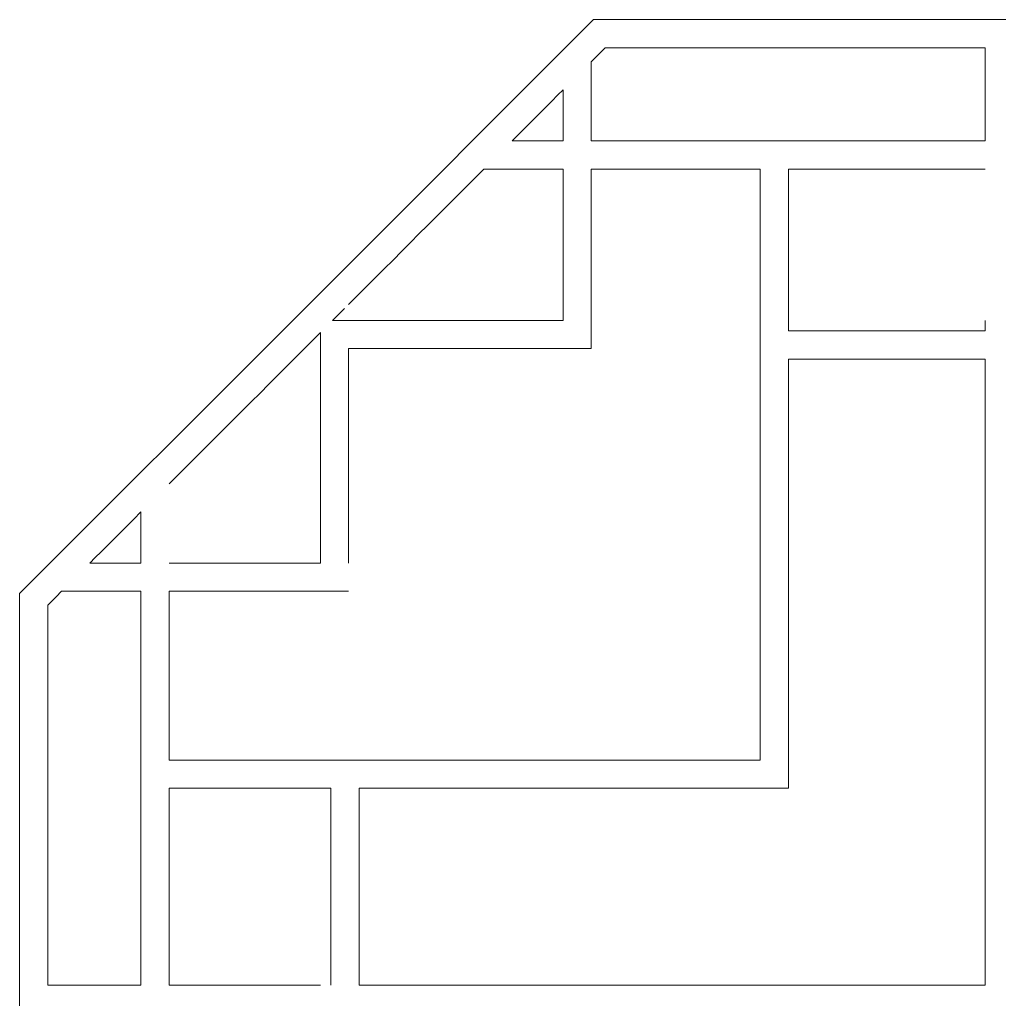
# Model space of a CAD drawing. Header units: centimetres. Extents: x -7.7 to 6, y -13.9 to 14.2.
# Drawn here: x -7.74 to -0.85, y -7.01 to -0.13 of the extents above; entities that cross this region are included whole.
import ezdxf

# ---------------------------------------------------------------- set-up
doc = ezdxf.new("R2010")
doc.units = ezdxf.units.CM
doc.header["$MEASUREMENT"] = 0
doc.layers.add('layer 1', color=7, linetype='Continuous')

msp = doc.modelspace()

# ---------------------------------------------------------------- linework, layer by layer
at = {"layer": 'layer 1', "color": 242, "lineweight": 9}
for points, knots in [([(6.01273, -4.14414), (6.01273, -4.14414), (5.81486, -3.94628), (5.81486, -3.94628), (5.81486, -3.94628), (5.81486, -3.94628), (5.17567, -3.3071), (5.17567, -3.3071), (5.17567, -3.3071), (5.17567, -3.3071), (4.97781, -3.11009), (4.97781, -3.11009), (4.97781, -3.11009), (4.97781, -3.11009), (4.30766, -2.43908), (4.30766, -2.43908), (4.30766, -2.43908), (4.30766, -2.43908), (4.1098, -2.24122), (4.1098, -2.24122), (4.1098, -2.24122), (4.1098, -2.24122), (3.91537, -2.04679), (3.91537, -2.04679), (3.91537, -2.04679), (3.91537, -2.04679), (3.71751, -1.8498), (3.71751, -1.8498), (3.71751, -1.8498), (3.71751, -1.8498), (3.0465, -1.17878), (3.0465, -1.17878), (3.0465, -1.17878), (3.0465, -1.17878), (2.84949, -0.98092), (2.84949, -0.98092), (2.84949, -0.98092), (2.84949, -0.98092), (2.21031, -0.34173), (2.21031, -0.34173), (2.21031, -0.34173), (2.21031, -0.34173), (2.01245, -0.14473), (2.01245, -0.14473), (2.01245, -0.14473), (2.01245, -0.14473), (1.99696, -0.12838), (1.99696, -0.12838), (1.99696, -0.12838), (1.99696, -0.12838), (1.95567, -0.12838), (1.95567, -0.12838), (1.95567, -0.12838), (1.95567, -0.12838), (0.82612, -0.12838), (0.82612, -0.12838), (0.82612, -0.12838), (0.82612, -0.12838), (0.62912, -0.12838), (0.62912, -0.12838), (0.62912, -0.12838), (0.62912, -0.12838), (-0.75507, -0.12838), (-0.75507, -0.12838), (-0.75507, -0.12838), (-0.75507, -0.12838), (-0.95293, -0.12838), (-0.95293, -0.12838), (-0.95293, -0.12838), (-0.95293, -0.12838), (-2.33625, -0.12838), (-2.33625, -0.12838), (-2.33625, -0.12838), (-2.33625, -0.12838), (-2.53411, -0.12838), (-2.53411, -0.12838), (-2.53411, -0.12838), (-2.53411, -0.12838), (-3.70494, -0.12838), (-3.70494, -0.12838), (-3.70494, -0.12838), (-3.70494, -0.12838), (-3.72043, -0.14386), (-3.72043, -0.14386), (-3.72043, -0.14386), (-3.72043, -0.14386), (-3.91829, -0.34173), (-3.91829, -0.34173), (-3.91829, -0.34173), (-3.91829, -0.34173), (-4.55748, -0.98092), (-4.55748, -0.98092), (-4.55748, -0.98092), (-4.55748, -0.98092), (-4.75448, -1.17878), (-4.75448, -1.17878), (-4.75448, -1.17878), (-4.75448, -1.17878), (-5.42549, -1.8498), (-5.42549, -1.8498), (-5.42549, -1.8498), (-5.42549, -1.8498), (-5.62336, -2.04679), (-5.62336, -2.04679), (-5.62336, -2.04679), (-5.62336, -2.04679), (-5.81778, -2.24122), (-5.81778, -2.24122), (-5.81778, -2.24122), (-5.81778, -2.24122), (-6.01479, -2.43908), (-6.01479, -2.43908), (-6.01479, -2.43908), (-6.01479, -2.43908), (-6.6858, -3.11009), (-6.6858, -3.11009), (-6.6858, -3.11009), (-6.6858, -3.11009), (-6.88366, -3.3071), (-6.88366, -3.3071), (-6.88366, -3.3071), (-6.88366, -3.3071), (-7.52284, -3.94628), (-7.52284, -3.94628), (-7.52284, -3.94628), (-7.52284, -3.94628), (-7.72071, -4.14414), (-7.72071, -4.14414), (-7.72071, -4.14414), (-7.72071, -4.14414), (-7.73619, -4.15963), (-7.73619, -4.15963), (-7.73619, -4.15963), (-7.73619, -4.15963), (-7.73619, -5.33047), (-7.73619, -5.33047), (-7.73619, -5.33047), (-7.73619, -5.33047), (-7.73619, -5.52747), (-7.73619, -5.52747), (-7.73619, -5.52747), (-7.73619, -5.52747), (-7.73619, -6.91166), (-7.73619, -6.91166), (-7.73619, -6.91166), (-7.73619, -6.91166), (-7.73619, -7.10952), (-7.73619, -7.10952), (-7.73619, -7.10952), (-7.73619, -7.10952), (-7.73619, -8.49369), (-7.73619, -8.49369), (-7.73619, -8.49369), (-7.73619, -8.49369), (-7.73619, -8.6907), (-7.73619, -8.6907), (-7.73619, -8.6907), (-7.73619, -8.6907), (-7.73619, -9.86153), (-7.73619, -9.86153), (-7.73619, -9.86153), (-7.73619, -9.86153), (-7.72071, -9.87702), (-7.72071, -9.87702), (-7.72071, -9.87702), (-7.72071, -9.87702), (-7.52284, -10.07488), (-7.52284, -10.07488), (-7.52284, -10.07488), (-7.52284, -10.07488), (-6.88366, -10.71407), (-6.88366, -10.71407), (-6.88366, -10.71407), (-6.88366, -10.71407), (-6.6858, -10.91107), (-6.6858, -10.91107), (-6.6858, -10.91107), (-6.6858, -10.91107), (-6.01479, -11.58208), (-6.01479, -11.58208), (-6.01479, -11.58208), (-6.01479, -11.58208), (-5.81778, -11.77995), (-5.81778, -11.77995), (-5.81778, -11.77995), (-5.81778, -11.77995), (-5.62336, -11.97437), (-5.62336, -11.97437), (-5.62336, -11.97437), (-5.62336, -11.97437), (-5.42549, -12.17138), (-5.42549, -12.17138), (-5.42549, -12.17138), (-5.42549, -12.17138), (-4.75448, -12.84239), (-4.75448, -12.84239), (-4.75448, -12.84239), (-4.75448, -12.84239), (-4.55748, -13.04025), (-4.55748, -13.04025), (-4.55748, -13.04025), (-4.55748, -13.04025), (-3.91829, -13.67943), (-3.91829, -13.67943), (-3.91829, -13.67943), (-3.91829, -13.67943), (-3.72043, -13.8773), (-3.72043, -13.8773), (-3.72043, -13.8773), (-3.72043, -13.8773), (-3.70494, -13.89278), (-3.70494, -13.89278), (-3.70494, -13.89278), (-3.70494, -13.89278), (-2.53411, -13.89278), (-2.53411, -13.89278), (-2.53411, -13.89278), (-2.53411, -13.89278), (-2.33625, -13.89278), (-2.33625, -13.89278), (-2.33625, -13.89278), (-2.33625, -13.89278), (-0.95293, -13.89278), (-0.95293, -13.89278), (-0.95293, -13.89278), (-0.95293, -13.89278), (-0.75507, -13.89278), (-0.75507, -13.89278), (-0.75507, -13.89278), (-0.75507, -13.89278), (0.62912, -13.89278), (0.62912, -13.89278), (0.62912, -13.89278), (0.62912, -13.89278), (0.82612, -13.89278), (0.82612, -13.89278), (0.82612, -13.89278), (0.82612, -13.89278), (1.99696, -13.89278), (1.99696, -13.89278), (1.99696, -13.89278), (1.99696, -13.89278), (2.01245, -13.87644), (2.01245, -13.87644), (2.01245, -13.87644), (2.01245, -13.87644), (2.21031, -13.67943), (2.21031, -13.67943), (2.21031, -13.67943), (2.21031, -13.67943), (2.84949, -13.04025), (2.84949, -13.04025), (2.84949, -13.04025), (2.84949, -13.04025), (3.0465, -12.84239), (3.0465, -12.84239), (3.0465, -12.84239), (3.0465, -12.84239), (3.71751, -12.17138), (3.71751, -12.17138), (3.71751, -12.17138), (3.71751, -12.17138), (3.91537, -11.97437), (3.91537, -11.97437), (3.91537, -11.97437), (3.91537, -11.97437), (4.1098, -11.77995), (4.1098, -11.77995), (4.1098, -11.77995), (4.1098, -11.77995), (4.30766, -11.58208), (4.30766, -11.58208), (4.30766, -11.58208), (4.30766, -11.58208), (4.97781, -10.91107), (4.97781, -10.91107), (4.97781, -10.91107), (4.97781, -10.91107), (5.17567, -10.71407), (5.17567, -10.71407), (5.17567, -10.71407), (5.17567, -10.71407), (5.81486, -10.07488), (5.81486, -10.07488), (5.81486, -10.07488), (5.81486, -10.07488), (6.01273, -9.87702), (6.01273, -9.87702), (6.01273, -9.87702), (6.01273, -9.87702), (6.02821, -9.86153), (6.02821, -9.86153), (6.02821, -9.86153), (6.02821, -9.86153), (6.02821, -8.6907), (6.02821, -8.6907), (6.02821, -8.6907), (6.02821, -8.6907), (6.02821, -8.49369), (6.02821, -8.49369), (6.02821, -8.49369), (6.02821, -8.49369), (6.02821, -7.10952), (6.02821, -7.10952), (6.02821, -7.10952), (6.02821, -7.10952), (6.02821, -6.91166), (6.02821, -6.91166), (6.02821, -6.91166), (6.02821, -6.91166), (6.02821, -5.52747), (6.02821, -5.52747), (6.02821, -5.52747), (6.02821, -5.52747), (6.02821, -5.33047), (6.02821, -5.33047), (6.02821, -5.33047), (6.02821, -5.33047), (6.02821, -4.15963), (6.02821, -4.15963)], [0, 0, 0, 0, 0.0123457, 0.0123457, 0.0123457, 0.0123457, 0.0246914, 0.0246914, 0.0246914, 0.0246914, 0.037037, 0.037037, 0.037037, 0.037037, 0.0493827, 0.0493827, 0.0493827, 0.0493827, 0.0617284, 0.0617284, 0.0617284, 0.0617284, 0.0740741, 0.0740741, 0.0740741, 0.0740741, 0.0864198, 0.0864198, 0.0864198, 0.0864198, 0.0987654, 0.0987654, 0.0987654, 0.0987654, 0.1111111, 0.1111111, 0.1111111, 0.1111111, 0.1234568, 0.1234568, 0.1234568, 0.1234568, 0.1358025, 0.1358025, 0.1358025, 0.1358025, 0.1481481, 0.1481481, 0.1481481, 0.1481481, 0.1604938, 0.1604938, 0.1604938, 0.1604938, 0.1728395, 0.1728395, 0.1728395, 0.1728395, 0.1851852, 0.1851852, 0.1851852, 0.1851852, 0.1975309, 0.1975309, 0.1975309, 0.1975309, 0.2098765, 0.2098765, 0.2098765, 0.2098765, 0.2222222, 0.2222222, 0.2222222, 0.2222222, 0.2345679, 0.2345679, 0.2345679, 0.2345679, 0.2469136, 0.2469136, 0.2469136, 0.2469136, 0.2592593, 0.2592593, 0.2592593, 0.2592593, 0.2716049, 0.2716049, 0.2716049, 0.2716049, 0.2839506, 0.2839506, 0.2839506, 0.2839506, 0.2962963, 0.2962963, 0.2962963, 0.2962963, 0.308642, 0.308642, 0.308642, 0.308642, 0.3209877, 0.3209877, 0.3209877, 0.3209877, 0.3333333, 0.3333333, 0.3333333, 0.3333333, 0.345679, 0.345679, 0.345679, 0.345679, 0.3580247, 0.3580247, 0.3580247, 0.3580247, 0.3703704, 0.3703704, 0.3703704, 0.3703704, 0.382716, 0.382716, 0.382716, 0.382716, 0.3950617, 0.3950617, 0.3950617, 0.3950617, 0.4074074, 0.4074074, 0.4074074, 0.4074074, 0.4197531, 0.4197531, 0.4197531, 0.4197531, 0.4320988, 0.4320988, 0.4320988, 0.4320988, 0.4444444, 0.4444444, 0.4444444, 0.4444444, 0.4567901, 0.4567901, 0.4567901, 0.4567901, 0.4691358, 0.4691358, 0.4691358, 0.4691358, 0.4814815, 0.4814815, 0.4814815, 0.4814815, 0.4938272, 0.4938272, 0.4938272, 0.4938272, 0.5061728, 0.5061728, 0.5061728, 0.5061728, 0.5185185, 0.5185185, 0.5185185, 0.5185185, 0.5308642, 0.5308642, 0.5308642, 0.5308642, 0.5432099, 0.5432099, 0.5432099, 0.5432099, 0.5555556, 0.5555556, 0.5555556, 0.5555556, 0.5679012, 0.5679012, 0.5679012, 0.5679012, 0.5802469, 0.5802469, 0.5802469, 0.5802469, 0.5925926, 0.5925926, 0.5925926, 0.5925926, 0.6049383, 0.6049383, 0.6049383, 0.6049383, 0.617284, 0.617284, 0.617284, 0.617284, 0.6296296, 0.6296296, 0.6296296, 0.6296296, 0.6419753, 0.6419753, 0.6419753, 0.6419753, 0.654321, 0.654321, 0.654321, 0.654321, 0.6666667, 0.6666667, 0.6666667, 0.6666667, 0.6790123, 0.6790123, 0.6790123, 0.6790123, 0.691358, 0.691358, 0.691358, 0.691358, 0.7037037, 0.7037037, 0.7037037, 0.7037037, 0.7160494, 0.7160494, 0.7160494, 0.7160494, 0.7283951, 0.7283951, 0.7283951, 0.7283951, 0.7407407, 0.7407407, 0.7407407, 0.7407407, 0.7530864, 0.7530864, 0.7530864, 0.7530864, 0.7654321, 0.7654321, 0.7654321, 0.7654321, 0.7777778, 0.7777778, 0.7777778, 0.7777778, 0.7901235, 0.7901235, 0.7901235, 0.7901235, 0.8024691, 0.8024691, 0.8024691, 0.8024691, 0.8148148, 0.8148148, 0.8148148, 0.8148148, 0.8271605, 0.8271605, 0.8271605, 0.8271605, 0.8395062, 0.8395062, 0.8395062, 0.8395062, 0.8518519, 0.8518519, 0.8518519, 0.8518519, 0.8641975, 0.8641975, 0.8641975, 0.8641975, 0.8765432, 0.8765432, 0.8765432, 0.8765432, 0.8888889, 0.8888889, 0.8888889, 0.8888889, 0.9012346, 0.9012346, 0.9012346, 0.9012346, 0.9135802, 0.9135802, 0.9135802, 0.9135802, 0.9259259, 0.9259259, 0.9259259, 0.9259259, 0.9382716, 0.9382716, 0.9382716, 0.9382716, 0.9506173, 0.9506173, 0.9506173, 0.9506173, 0.962963, 0.962963, 0.962963, 0.962963, 0.9753086, 0.9753086, 0.9753086, 0.9753086, 1, 1, 1, 1]), ([(-3.62236, -0.32624), (-3.62236, -0.32624), (-3.61375, -0.32624), (-3.61375, -0.32624), (-3.61375, -0.32624), (-3.61375, -0.32624), (-3.59483, -0.32624), (-3.59483, -0.32624), (-3.59483, -0.32624), (-3.59483, -0.32624), (-3.5673, -0.32624), (-3.5673, -0.32624), (-3.5673, -0.32624), (-3.5673, -0.32624), (-3.53117, -0.32624), (-3.53117, -0.32624), (-3.53117, -0.32624), (-3.53117, -0.32624), (-3.48643, -0.32624), (-3.48643, -0.32624), (-3.48643, -0.32624), (-3.48643, -0.32624), (-3.43309, -0.32624), (-3.43309, -0.32624), (-3.43309, -0.32624), (-3.43309, -0.32624), (-3.37202, -0.32624), (-3.37202, -0.32624), (-3.37202, -0.32624), (-3.37202, -0.32624), (-3.30405, -0.32624), (-3.30405, -0.32624), (-3.30405, -0.32624), (-3.30405, -0.32624), (-3.22922, -0.32624), (-3.22922, -0.32624), (-3.22922, -0.32624), (-3.22922, -0.32624), (-3.14748, -0.32624), (-3.14748, -0.32624), (-3.14748, -0.32624), (-3.14748, -0.32624), (-3.05888, -0.32624), (-3.05888, -0.32624), (-3.05888, -0.32624), (-3.05888, -0.32624), (-2.96425, -0.32624), (-2.96425, -0.32624), (-2.96425, -0.32624), (-2.96425, -0.32624), (-2.86446, -0.32624), (-2.86446, -0.32624), (-2.86446, -0.32624), (-2.86446, -0.32624), (-2.75951, -0.32624), (-2.75951, -0.32624), (-2.75951, -0.32624), (-2.75951, -0.32624), (-2.64939, -0.32624), (-2.64939, -0.32624), (-2.64939, -0.32624), (-2.64939, -0.32624), (-2.53411, -0.32624), (-2.53411, -0.32624), (-2.53411, -0.32624), (-2.53411, -0.32624), (-2.51003, -0.32624), (-2.51003, -0.32624), (-2.51003, -0.32624), (-2.51003, -0.32624), (-2.48594, -0.32624), (-2.48594, -0.32624), (-2.48594, -0.32624), (-2.48594, -0.32624), (-2.46098, -0.32624), (-2.46098, -0.32624), (-2.46098, -0.32624), (-2.46098, -0.32624), (-2.4369, -0.32624), (-2.4369, -0.32624), (-2.4369, -0.32624), (-2.4369, -0.32624), (-2.41196, -0.32624), (-2.41196, -0.32624), (-2.41196, -0.32624), (-2.41196, -0.32624), (-2.387, -0.32624), (-2.387, -0.32624), (-2.387, -0.32624), (-2.387, -0.32624), (-2.36206, -0.32624), (-2.36206, -0.32624), (-2.36206, -0.32624), (-2.36206, -0.32624), (-2.33625, -0.32624), (-2.33625, -0.32624), (-2.33625, -0.32624), (-2.33625, -0.32624), (-2.25711, -0.32624), (-2.25711, -0.32624), (-2.25711, -0.32624), (-2.25711, -0.32624), (-2.17709, -0.32624), (-2.17709, -0.32624), (-2.17709, -0.32624), (-2.17709, -0.32624), (-2.09537, -0.32624), (-2.09537, -0.32624), (-2.09537, -0.32624), (-2.09537, -0.32624), (-2.01279, -0.32624), (-2.01279, -0.32624), (-2.01279, -0.32624), (-2.01279, -0.32624), (-1.92848, -0.32624), (-1.92848, -0.32624), (-1.92848, -0.32624), (-1.92848, -0.32624), (-1.84331, -0.32624), (-1.84331, -0.32624), (-1.84331, -0.32624), (-1.84331, -0.32624), (-1.75728, -0.32624), (-1.75728, -0.32624), (-1.75728, -0.32624), (-1.75728, -0.32624), (-1.6704, -0.32624), (-1.6704, -0.32624), (-1.6704, -0.32624), (-1.6704, -0.32624), (-1.58265, -0.32624), (-1.58265, -0.32624), (-1.58265, -0.32624), (-1.58265, -0.32624), (-1.49403, -0.32624), (-1.49403, -0.32624), (-1.49403, -0.32624), (-1.49403, -0.32624), (-1.40457, -0.32624), (-1.40457, -0.32624), (-1.40457, -0.32624), (-1.40457, -0.32624), (-1.3151, -0.32624), (-1.3151, -0.32624), (-1.3151, -0.32624), (-1.3151, -0.32624), (-1.22478, -0.32624), (-1.22478, -0.32624), (-1.22478, -0.32624), (-1.22478, -0.32624), (-1.13444, -0.32624), (-1.13444, -0.32624), (-1.13444, -0.32624), (-1.13444, -0.32624), (-1.04325, -0.32624), (-1.04325, -0.32624), (-1.04325, -0.32624), (-1.04325, -0.32624), (-0.95293, -0.32624), (-0.95293, -0.32624), (-0.95293, -0.32624), (-0.95293, -0.32624), (-0.95293, -0.98092), (-0.95293, -0.98092), (-0.95293, -0.98092), (-0.95293, -0.98092), (-2.33625, -0.98092), (-2.33625, -0.98092), (-2.33625, -0.98092), (-2.33625, -0.98092), (-2.53411, -0.98092), (-2.53411, -0.98092), (-2.53411, -0.98092), (-2.53411, -0.98092), (-3.72043, -0.98092), (-3.72043, -0.98092), (-3.72043, -0.98092), (-3.72043, -0.98092), (-3.72043, -0.42431), (-3.72043, -0.42431), (-3.72043, -0.42431), (-3.72043, -0.42431), (-3.68172, -0.38474), (-3.68172, -0.38474), (-3.68172, -0.38474), (-3.68172, -0.38474), (-3.6516, -0.35549), (-3.6516, -0.35549), (-3.6516, -0.35549), (-3.6516, -0.35549), (-3.63183, -0.33571), (-3.63183, -0.33571), (-3.63183, -0.33571), (-3.63183, -0.33571), (-3.62236, -0.32624), (-3.62236, -0.32624), (-3.62236, -0.32624), (-3.62236, -0.32624), (-3.62236, -0.32624), (-3.62236, -0.32624)], [0, 0, 0, 0, 0.0196078, 0.0196078, 0.0196078, 0.0196078, 0.0392157, 0.0392157, 0.0392157, 0.0392157, 0.0588235, 0.0588235, 0.0588235, 0.0588235, 0.0784314, 0.0784314, 0.0784314, 0.0784314, 0.0980392, 0.0980392, 0.0980392, 0.0980392, 0.1176471, 0.1176471, 0.1176471, 0.1176471, 0.1372549, 0.1372549, 0.1372549, 0.1372549, 0.1568627, 0.1568627, 0.1568627, 0.1568627, 0.1764706, 0.1764706, 0.1764706, 0.1764706, 0.1960784, 0.1960784, 0.1960784, 0.1960784, 0.2156863, 0.2156863, 0.2156863, 0.2156863, 0.2352941, 0.2352941, 0.2352941, 0.2352941, 0.254902, 0.254902, 0.254902, 0.254902, 0.2745098, 0.2745098, 0.2745098, 0.2745098, 0.2941176, 0.2941176, 0.2941176, 0.2941176, 0.3137255, 0.3137255, 0.3137255, 0.3137255, 0.3333333, 0.3333333, 0.3333333, 0.3333333, 0.3529412, 0.3529412, 0.3529412, 0.3529412, 0.372549, 0.372549, 0.372549, 0.372549, 0.3921569, 0.3921569, 0.3921569, 0.3921569, 0.4117647, 0.4117647, 0.4117647, 0.4117647, 0.4313725, 0.4313725, 0.4313725, 0.4313725, 0.4509804, 0.4509804, 0.4509804, 0.4509804, 0.4705882, 0.4705882, 0.4705882, 0.4705882, 0.4901961, 0.4901961, 0.4901961, 0.4901961, 0.5098039, 0.5098039, 0.5098039, 0.5098039, 0.5294118, 0.5294118, 0.5294118, 0.5294118, 0.5490196, 0.5490196, 0.5490196, 0.5490196, 0.5686275, 0.5686275, 0.5686275, 0.5686275, 0.5882353, 0.5882353, 0.5882353, 0.5882353, 0.6078431, 0.6078431, 0.6078431, 0.6078431, 0.627451, 0.627451, 0.627451, 0.627451, 0.6470588, 0.6470588, 0.6470588, 0.6470588, 0.6666667, 0.6666667, 0.6666667, 0.6666667, 0.6862745, 0.6862745, 0.6862745, 0.6862745, 0.7058824, 0.7058824, 0.7058824, 0.7058824, 0.7254902, 0.7254902, 0.7254902, 0.7254902, 0.745098, 0.745098, 0.745098, 0.745098, 0.7647059, 0.7647059, 0.7647059, 0.7647059, 0.7843137, 0.7843137, 0.7843137, 0.7843137, 0.8039216, 0.8039216, 0.8039216, 0.8039216, 0.8235294, 0.8235294, 0.8235294, 0.8235294, 0.8431373, 0.8431373, 0.8431373, 0.8431373, 0.8627451, 0.8627451, 0.8627451, 0.8627451, 0.8823529, 0.8823529, 0.8823529, 0.8823529, 0.9019608, 0.9019608, 0.9019608, 0.9019608, 0.9215686, 0.9215686, 0.9215686, 0.9215686, 0.9411765, 0.9411765, 0.9411765, 0.9411765, 0.9607843, 0.9607843, 0.9607843, 0.9607843, 1, 1, 1, 1]), ([(-3.91829, -0.62132), (-3.91829, -0.62132), (-3.91829, -0.98092), (-3.91829, -0.98092), (-3.91829, -0.98092), (-3.91829, -0.98092), (-4.27703, -0.98092), (-4.27703, -0.98092), (-4.27703, -0.98092), (-4.27703, -0.98092), (-4.22627, -0.93016), (-4.22627, -0.93016), (-4.22627, -0.93016), (-4.22627, -0.93016), (-4.17724, -0.88113), (-4.17724, -0.88113), (-4.17724, -0.88113), (-4.17724, -0.88113), (-4.12992, -0.83295), (-4.12992, -0.83295), (-4.12992, -0.83295), (-4.12992, -0.83295), (-4.08346, -0.78735), (-4.08346, -0.78735), (-4.08346, -0.78735), (-4.08346, -0.78735), (-4.0396, -0.74348), (-4.0396, -0.74348), (-4.0396, -0.74348), (-4.0396, -0.74348), (-3.99744, -0.70047), (-3.99744, -0.70047), (-3.99744, -0.70047), (-3.99744, -0.70047), (-3.95701, -0.66003), (-3.95701, -0.66003), (-3.95701, -0.66003), (-3.95701, -0.66003), (-3.91829, -0.62132), (-3.91829, -0.62132), (-3.91829, -0.62132), (-3.91829, -0.62132), (-3.91829, -0.62132), (-3.91829, -0.62132)], [0, 0, 0, 0, 0.0833333, 0.0833333, 0.0833333, 0.0833333, 0.1666667, 0.1666667, 0.1666667, 0.1666667, 0.25, 0.25, 0.25, 0.25, 0.3333333, 0.3333333, 0.3333333, 0.3333333, 0.4166667, 0.4166667, 0.4166667, 0.4166667, 0.5, 0.5, 0.5, 0.5, 0.5833333, 0.5833333, 0.5833333, 0.5833333, 0.6666667, 0.6666667, 0.6666667, 0.6666667, 0.75, 0.75, 0.75, 0.75, 0.8333333, 0.8333333, 0.8333333, 0.8333333, 1, 1, 1, 1]), ([(-5.42549, -3.94628), (-5.42549, -3.94628), (-5.42549, -2.43908), (-5.42549, -2.43908), (-5.42549, -2.43908), (-5.42549, -2.43908), (-3.91829, -2.43908), (-3.91829, -2.43908), (-3.91829, -2.43908), (-3.91829, -2.43908), (-3.72043, -2.43908), (-3.72043, -2.43908), (-3.72043, -2.43908), (-3.72043, -2.43908), (-3.72043, -2.24122), (-3.72043, -2.24122), (-3.72043, -2.24122), (-3.72043, -2.24122), (-3.72043, -1.17878), (-3.72043, -1.17878), (-3.72043, -1.17878), (-3.72043, -1.17878), (-2.53411, -1.17878), (-2.53411, -1.17878), (-2.53411, -1.17878), (-2.53411, -1.17878), (-2.53411, -2.24122), (-2.53411, -2.24122), (-2.53411, -2.24122), (-2.53411, -2.24122), (-2.53411, -2.3152), (-2.53411, -2.3152), (-2.53411, -2.3152), (-2.53411, -2.3152), (-2.53411, -2.43908), (-2.53411, -2.43908), (-2.53411, -2.43908), (-2.53411, -2.43908), (-2.53411, -2.51306), (-2.53411, -2.51306), (-2.53411, -2.51306), (-2.53411, -2.51306), (-2.53411, -3.94628), (-2.53411, -3.94628), (-2.53411, -3.94628), (-2.53411, -3.94628), (-2.53411, -4.14414), (-2.53411, -4.14414), (-2.53411, -4.14414), (-2.53411, -4.14414), (-2.53411, -5.33047), (-2.53411, -5.33047), (-2.53411, -5.33047), (-2.53411, -5.33047), (-3.72043, -5.33047), (-3.72043, -5.33047), (-3.72043, -5.33047), (-3.72043, -5.33047), (-3.91829, -5.33047), (-3.91829, -5.33047), (-3.91829, -5.33047), (-3.91829, -5.33047), (-5.35151, -5.33047), (-5.35151, -5.33047), (-5.35151, -5.33047), (-5.35151, -5.33047), (-5.42549, -5.33047), (-5.42549, -5.33047), (-5.42549, -5.33047), (-5.42549, -5.33047), (-5.54937, -5.33047), (-5.54937, -5.33047), (-5.54937, -5.33047), (-5.54937, -5.33047), (-5.62336, -5.33047), (-5.62336, -5.33047), (-5.62336, -5.33047), (-5.62336, -5.33047), (-6.6858, -5.33047), (-6.6858, -5.33047), (-6.6858, -5.33047), (-6.6858, -5.33047), (-6.6858, -4.14414), (-6.6858, -4.14414), (-6.6858, -4.14414), (-6.6858, -4.14414), (-5.62336, -4.14414), (-5.62336, -4.14414), (-5.62336, -4.14414), (-5.62336, -4.14414), (-5.42549, -4.14414), (-5.42549, -4.14414)], [0, 0, 0, 0, 0.0416667, 0.0416667, 0.0416667, 0.0416667, 0.0833333, 0.0833333, 0.0833333, 0.0833333, 0.125, 0.125, 0.125, 0.125, 0.1666667, 0.1666667, 0.1666667, 0.1666667, 0.2083333, 0.2083333, 0.2083333, 0.2083333, 0.25, 0.25, 0.25, 0.25, 0.2916667, 0.2916667, 0.2916667, 0.2916667, 0.3333333, 0.3333333, 0.3333333, 0.3333333, 0.375, 0.375, 0.375, 0.375, 0.4166667, 0.4166667, 0.4166667, 0.4166667, 0.4583333, 0.4583333, 0.4583333, 0.4583333, 0.5, 0.5, 0.5, 0.5, 0.5416667, 0.5416667, 0.5416667, 0.5416667, 0.5833333, 0.5833333, 0.5833333, 0.5833333, 0.625, 0.625, 0.625, 0.625, 0.6666667, 0.6666667, 0.6666667, 0.6666667, 0.7083333, 0.7083333, 0.7083333, 0.7083333, 0.75, 0.75, 0.75, 0.75, 0.7916667, 0.7916667, 0.7916667, 0.7916667, 0.8333333, 0.8333333, 0.8333333, 0.8333333, 0.875, 0.875, 0.875, 0.875, 0.9166667, 0.9166667, 0.9166667, 0.9166667, 1, 1, 1, 1]), ([(-5.42549, -2.12938), (-5.42549, -2.12938), (-5.3627, -2.06572), (-5.3627, -2.06572), (-5.3627, -2.06572), (-5.3627, -2.06572), (-5.29989, -2.00293), (-5.29989, -2.00293), (-5.29989, -2.00293), (-5.29989, -2.00293), (-5.2371, -1.94099), (-5.2371, -1.94099), (-5.2371, -1.94099), (-5.2371, -1.94099), (-5.17516, -1.87818), (-5.17516, -1.87818), (-5.17516, -1.87818), (-5.17516, -1.87818), (-5.11322, -1.81711), (-5.11322, -1.81711), (-5.11322, -1.81711), (-5.11322, -1.81711), (-5.05213, -1.75517), (-5.05213, -1.75517), (-5.05213, -1.75517), (-5.05213, -1.75517), (-4.99106, -1.69495), (-4.99106, -1.69495), (-4.99106, -1.69495), (-4.99106, -1.69495), (-4.93084, -1.63386), (-4.93084, -1.63386), (-4.93084, -1.63386), (-4.93084, -1.63386), (-4.87147, -1.57451), (-4.87147, -1.57451), (-4.87147, -1.57451), (-4.87147, -1.57451), (-4.81212, -1.51514), (-4.81212, -1.51514), (-4.81212, -1.51514), (-4.81212, -1.51514), (-4.75362, -1.45751), (-4.75362, -1.45751), (-4.75362, -1.45751), (-4.75362, -1.45751), (-4.69598, -1.39987), (-4.69598, -1.39987), (-4.69598, -1.39987), (-4.69598, -1.39987), (-4.6392, -1.34309), (-4.6392, -1.34309), (-4.6392, -1.34309), (-4.6392, -1.34309), (-4.58414, -1.28718), (-4.58414, -1.28718), (-4.58414, -1.28718), (-4.58414, -1.28718), (-4.52909, -1.23212), (-4.52909, -1.23212), (-4.52909, -1.23212), (-4.52909, -1.23212), (-4.47489, -1.17878), (-4.47489, -1.17878), (-4.47489, -1.17878), (-4.47489, -1.17878), (-3.91829, -1.17878), (-3.91829, -1.17878), (-3.91829, -1.17878), (-3.91829, -1.17878), (-3.91829, -2.24122), (-3.91829, -2.24122), (-3.91829, -2.24122), (-3.91829, -2.24122), (-5.42549, -2.24122), (-5.42549, -2.24122), (-5.42549, -2.24122), (-5.42549, -2.24122), (-5.53733, -2.24122), (-5.53733, -2.24122), (-5.53733, -2.24122), (-5.53733, -2.24122), (-5.5098, -2.21283), (-5.5098, -2.21283), (-5.5098, -2.21283), (-5.5098, -2.21283), (-5.48142, -2.1853), (-5.48142, -2.1853), (-5.48142, -2.1853), (-5.48142, -2.1853), (-5.45389, -2.15691), (-5.45389, -2.15691)], [0, 0, 0, 0, 0.0416667, 0.0416667, 0.0416667, 0.0416667, 0.0833333, 0.0833333, 0.0833333, 0.0833333, 0.125, 0.125, 0.125, 0.125, 0.1666667, 0.1666667, 0.1666667, 0.1666667, 0.2083333, 0.2083333, 0.2083333, 0.2083333, 0.25, 0.25, 0.25, 0.25, 0.2916667, 0.2916667, 0.2916667, 0.2916667, 0.3333333, 0.3333333, 0.3333333, 0.3333333, 0.375, 0.375, 0.375, 0.375, 0.4166667, 0.4166667, 0.4166667, 0.4166667, 0.4583333, 0.4583333, 0.4583333, 0.4583333, 0.5, 0.5, 0.5, 0.5, 0.5416667, 0.5416667, 0.5416667, 0.5416667, 0.5833333, 0.5833333, 0.5833333, 0.5833333, 0.625, 0.625, 0.625, 0.625, 0.6666667, 0.6666667, 0.6666667, 0.6666667, 0.7083333, 0.7083333, 0.7083333, 0.7083333, 0.75, 0.75, 0.75, 0.75, 0.7916667, 0.7916667, 0.7916667, 0.7916667, 0.8333333, 0.8333333, 0.8333333, 0.8333333, 0.875, 0.875, 0.875, 0.875, 0.9166667, 0.9166667, 0.9166667, 0.9166667, 1, 1, 1, 1]), ([(-0.95293, -2.24122), (-0.95293, -2.24122), (-0.95293, -2.3152), (-0.95293, -2.3152), (-0.95293, -2.3152), (-0.95293, -2.3152), (-2.33625, -2.3152), (-2.33625, -2.3152), (-2.33625, -2.3152), (-2.33625, -2.3152), (-2.33625, -2.24122), (-2.33625, -2.24122), (-2.33625, -2.24122), (-2.33625, -2.24122), (-2.33625, -1.17878), (-2.33625, -1.17878), (-2.33625, -1.17878), (-2.33625, -1.17878), (-0.95293, -1.17878), (-0.95293, -1.17878)], [0, 0, 0, 0, 0.1666667, 0.1666667, 0.1666667, 0.1666667, 0.3333333, 0.3333333, 0.3333333, 0.3333333, 0.5, 0.5, 0.5, 0.5, 0.6666667, 0.6666667, 0.6666667, 0.6666667, 1, 1, 1, 1]), ([(-6.6858, -3.38969), (-6.6858, -3.38969), (-6.63246, -3.33549), (-6.63246, -3.33549), (-6.63246, -3.33549), (-6.63246, -3.33549), (-6.57741, -3.28043), (-6.57741, -3.28043), (-6.57741, -3.28043), (-6.57741, -3.28043), (-6.52148, -3.22452), (-6.52148, -3.22452), (-6.52148, -3.22452), (-6.52148, -3.22452), (-6.4647, -3.16859), (-6.4647, -3.16859), (-6.4647, -3.16859), (-6.4647, -3.16859), (-6.40707, -3.11096), (-6.40707, -3.11096), (-6.40707, -3.11096), (-6.40707, -3.11096), (-6.34943, -3.05246), (-6.34943, -3.05246), (-6.34943, -3.05246), (-6.34943, -3.05246), (-6.29008, -2.9931), (-6.29008, -2.9931), (-6.29008, -2.9931), (-6.29008, -2.9931), (-6.22986, -2.93374), (-6.22986, -2.93374), (-6.22986, -2.93374), (-6.22986, -2.93374), (-6.16964, -2.87352), (-6.16964, -2.87352), (-6.16964, -2.87352), (-6.16964, -2.87352), (-6.10942, -2.81244), (-6.10942, -2.81244), (-6.10942, -2.81244), (-6.10942, -2.81244), (-6.04748, -2.75137), (-6.04748, -2.75137), (-6.04748, -2.75137), (-6.04748, -2.75137), (-5.98554, -2.68943), (-5.98554, -2.68943), (-5.98554, -2.68943), (-5.98554, -2.68943), (-5.9236, -2.62749), (-5.9236, -2.62749), (-5.9236, -2.62749), (-5.9236, -2.62749), (-5.86079, -2.56468), (-5.86079, -2.56468), (-5.86079, -2.56468), (-5.86079, -2.56468), (-5.79885, -2.50189), (-5.79885, -2.50189), (-5.79885, -2.50189), (-5.79885, -2.50189), (-5.73519, -2.43908), (-5.73519, -2.43908), (-5.73519, -2.43908), (-5.73519, -2.43908), (-5.70766, -2.4107), (-5.70766, -2.4107), (-5.70766, -2.4107), (-5.70766, -2.4107), (-5.67928, -2.38317), (-5.67928, -2.38317), (-5.67928, -2.38317), (-5.67928, -2.38317), (-5.65175, -2.35477), (-5.65175, -2.35477), (-5.65175, -2.35477), (-5.65175, -2.35477), (-5.62336, -2.32639), (-5.62336, -2.32639), (-5.62336, -2.32639), (-5.62336, -2.32639), (-5.62336, -2.43908), (-5.62336, -2.43908), (-5.62336, -2.43908), (-5.62336, -2.43908), (-5.62336, -3.94628), (-5.62336, -3.94628), (-5.62336, -3.94628), (-5.62336, -3.94628), (-6.6858, -3.94628), (-6.6858, -3.94628)], [0, 0, 0, 0, 0.0416667, 0.0416667, 0.0416667, 0.0416667, 0.0833333, 0.0833333, 0.0833333, 0.0833333, 0.125, 0.125, 0.125, 0.125, 0.1666667, 0.1666667, 0.1666667, 0.1666667, 0.2083333, 0.2083333, 0.2083333, 0.2083333, 0.25, 0.25, 0.25, 0.25, 0.2916667, 0.2916667, 0.2916667, 0.2916667, 0.3333333, 0.3333333, 0.3333333, 0.3333333, 0.375, 0.375, 0.375, 0.375, 0.4166667, 0.4166667, 0.4166667, 0.4166667, 0.4583333, 0.4583333, 0.4583333, 0.4583333, 0.5, 0.5, 0.5, 0.5, 0.5416667, 0.5416667, 0.5416667, 0.5416667, 0.5833333, 0.5833333, 0.5833333, 0.5833333, 0.625, 0.625, 0.625, 0.625, 0.6666667, 0.6666667, 0.6666667, 0.6666667, 0.7083333, 0.7083333, 0.7083333, 0.7083333, 0.75, 0.75, 0.75, 0.75, 0.7916667, 0.7916667, 0.7916667, 0.7916667, 0.8333333, 0.8333333, 0.8333333, 0.8333333, 0.875, 0.875, 0.875, 0.875, 0.9166667, 0.9166667, 0.9166667, 0.9166667, 1, 1, 1, 1]), ([(-2.33625, -5.33047), (-2.33625, -5.33047), (-2.33625, -4.14414), (-2.33625, -4.14414), (-2.33625, -4.14414), (-2.33625, -4.14414), (-2.33625, -3.94628), (-2.33625, -3.94628), (-2.33625, -3.94628), (-2.33625, -3.94628), (-2.33625, -2.51306), (-2.33625, -2.51306), (-2.33625, -2.51306), (-2.33625, -2.51306), (-0.95293, -2.51306), (-0.95293, -2.51306), (-0.95293, -2.51306), (-0.95293, -2.51306), (-0.95293, -3.94628), (-0.95293, -3.94628), (-0.95293, -3.94628), (-0.95293, -3.94628), (-0.95293, -4.14414), (-0.95293, -4.14414), (-0.95293, -4.14414), (-0.95293, -4.14414), (-0.95293, -5.33047), (-0.95293, -5.33047), (-0.95293, -5.33047), (-0.95293, -5.33047), (-0.95293, -5.52747), (-0.95293, -5.52747), (-0.95293, -5.52747), (-0.95293, -5.52747), (-0.95293, -6.91166), (-0.95293, -6.91166), (-0.95293, -6.91166), (-0.95293, -6.91166), (-2.33625, -6.91166), (-2.33625, -6.91166), (-2.33625, -6.91166), (-2.33625, -6.91166), (-2.53411, -6.91166), (-2.53411, -6.91166), (-2.53411, -6.91166), (-2.53411, -6.91166), (-3.72043, -6.91166), (-3.72043, -6.91166), (-3.72043, -6.91166), (-3.72043, -6.91166), (-3.91829, -6.91166), (-3.91829, -6.91166), (-3.91829, -6.91166), (-3.91829, -6.91166), (-5.35151, -6.91166), (-5.35151, -6.91166), (-5.35151, -6.91166), (-5.35151, -6.91166), (-5.35151, -5.52747), (-5.35151, -5.52747), (-5.35151, -5.52747), (-5.35151, -5.52747), (-3.91829, -5.52747), (-3.91829, -5.52747), (-3.91829, -5.52747), (-3.91829, -5.52747), (-3.72043, -5.52747), (-3.72043, -5.52747), (-3.72043, -5.52747), (-3.72043, -5.52747), (-2.53411, -5.52747), (-2.53411, -5.52747), (-2.53411, -5.52747), (-2.53411, -5.52747), (-2.33625, -5.52747), (-2.33625, -5.52747), (-2.33625, -5.52747), (-2.33625, -5.52747), (-2.33625, -5.33047), (-2.33625, -5.33047), (-2.33625, -5.33047), (-2.33625, -5.33047), (-2.33625, -5.33047), (-2.33625, -5.33047)], [0, 0, 0, 0, 0.0454545, 0.0454545, 0.0454545, 0.0454545, 0.0909091, 0.0909091, 0.0909091, 0.0909091, 0.1363636, 0.1363636, 0.1363636, 0.1363636, 0.1818182, 0.1818182, 0.1818182, 0.1818182, 0.2272727, 0.2272727, 0.2272727, 0.2272727, 0.2727273, 0.2727273, 0.2727273, 0.2727273, 0.3181818, 0.3181818, 0.3181818, 0.3181818, 0.3636364, 0.3636364, 0.3636364, 0.3636364, 0.4090909, 0.4090909, 0.4090909, 0.4090909, 0.4545455, 0.4545455, 0.4545455, 0.4545455, 0.5, 0.5, 0.5, 0.5, 0.5454545, 0.5454545, 0.5454545, 0.5454545, 0.5909091, 0.5909091, 0.5909091, 0.5909091, 0.6363636, 0.6363636, 0.6363636, 0.6363636, 0.6818182, 0.6818182, 0.6818182, 0.6818182, 0.7272727, 0.7272727, 0.7272727, 0.7272727, 0.7727273, 0.7727273, 0.7727273, 0.7727273, 0.8181818, 0.8181818, 0.8181818, 0.8181818, 0.8636364, 0.8636364, 0.8636364, 0.8636364, 0.9090909, 0.9090909, 0.9090909, 0.9090909, 1, 1, 1, 1]), ([(-6.88366, -3.58669), (-6.88366, -3.58669), (-6.88366, -3.94628), (-6.88366, -3.94628), (-6.88366, -3.94628), (-6.88366, -3.94628), (-7.24326, -3.94628), (-7.24326, -3.94628), (-7.24326, -3.94628), (-7.24326, -3.94628), (-7.20454, -3.90758), (-7.20454, -3.90758), (-7.20454, -3.90758), (-7.20454, -3.90758), (-7.16411, -3.86714), (-7.16411, -3.86714), (-7.16411, -3.86714), (-7.16411, -3.86714), (-7.1211, -3.82499), (-7.1211, -3.82499), (-7.1211, -3.82499), (-7.1211, -3.82499), (-7.07722, -3.78025), (-7.07722, -3.78025), (-7.07722, -3.78025), (-7.07722, -3.78025), (-7.03163, -3.73465), (-7.03163, -3.73465), (-7.03163, -3.73465), (-7.03163, -3.73465), (-6.98346, -3.68734), (-6.98346, -3.68734), (-6.98346, -3.68734), (-6.98346, -3.68734), (-6.93441, -3.63745), (-6.93441, -3.63745), (-6.93441, -3.63745), (-6.93441, -3.63745), (-6.88366, -3.58669), (-6.88366, -3.58669), (-6.88366, -3.58669), (-6.88366, -3.58669), (-6.88366, -3.58669), (-6.88366, -3.58669)], [0, 0, 0, 0, 0.0833333, 0.0833333, 0.0833333, 0.0833333, 0.1666667, 0.1666667, 0.1666667, 0.1666667, 0.25, 0.25, 0.25, 0.25, 0.3333333, 0.3333333, 0.3333333, 0.3333333, 0.4166667, 0.4166667, 0.4166667, 0.4166667, 0.5, 0.5, 0.5, 0.5, 0.5833333, 0.5833333, 0.5833333, 0.5833333, 0.6666667, 0.6666667, 0.6666667, 0.6666667, 0.75, 0.75, 0.75, 0.75, 0.8333333, 0.8333333, 0.8333333, 0.8333333, 1, 1, 1, 1]), ([(-6.88366, -4.14414), (-6.88366, -4.14414), (-6.88366, -5.33047), (-6.88366, -5.33047), (-6.88366, -5.33047), (-6.88366, -5.33047), (-6.88366, -5.52747), (-6.88366, -5.52747), (-6.88366, -5.52747), (-6.88366, -5.52747), (-6.88366, -6.91166), (-6.88366, -6.91166), (-6.88366, -6.91166), (-6.88366, -6.91166), (-7.53833, -6.91166), (-7.53833, -6.91166), (-7.53833, -6.91166), (-7.53833, -6.91166), (-7.53833, -6.82047), (-7.53833, -6.82047), (-7.53833, -6.82047), (-7.53833, -6.82047), (-7.53833, -6.73013), (-7.53833, -6.73013), (-7.53833, -6.73013), (-7.53833, -6.73013), (-7.53833, -6.63981), (-7.53833, -6.63981), (-7.53833, -6.63981), (-7.53833, -6.63981), (-7.53833, -6.54947), (-7.53833, -6.54947), (-7.53833, -6.54947), (-7.53833, -6.54947), (-7.53833, -6.46), (-7.53833, -6.46), (-7.53833, -6.46), (-7.53833, -6.46), (-7.53833, -6.37054), (-7.53833, -6.37054), (-7.53833, -6.37054), (-7.53833, -6.37054), (-7.53833, -6.28193), (-7.53833, -6.28193), (-7.53833, -6.28193), (-7.53833, -6.28193), (-7.53833, -6.19419), (-7.53833, -6.19419), (-7.53833, -6.19419), (-7.53833, -6.19419), (-7.53833, -6.10729), (-7.53833, -6.10729), (-7.53833, -6.10729), (-7.53833, -6.10729), (-7.53833, -6.02126), (-7.53833, -6.02126), (-7.53833, -6.02126), (-7.53833, -6.02126), (-7.53833, -5.9361), (-7.53833, -5.9361), (-7.53833, -5.9361), (-7.53833, -5.9361), (-7.53833, -5.8518), (-7.53833, -5.8518), (-7.53833, -5.8518), (-7.53833, -5.8518), (-7.53833, -5.76921), (-7.53833, -5.76921), (-7.53833, -5.76921), (-7.53833, -5.76921), (-7.53833, -5.68748), (-7.53833, -5.68748), (-7.53833, -5.68748), (-7.53833, -5.68748), (-7.53833, -5.60661), (-7.53833, -5.60661), (-7.53833, -5.60661), (-7.53833, -5.60661), (-7.53833, -5.52747), (-7.53833, -5.52747), (-7.53833, -5.52747), (-7.53833, -5.52747), (-7.53833, -5.50252), (-7.53833, -5.50252), (-7.53833, -5.50252), (-7.53833, -5.50252), (-7.53833, -5.47757), (-7.53833, -5.47757), (-7.53833, -5.47757), (-7.53833, -5.47757), (-7.53833, -5.45263), (-7.53833, -5.45263), (-7.53833, -5.45263), (-7.53833, -5.45263), (-7.53833, -5.42767), (-7.53833, -5.42767), (-7.53833, -5.42767), (-7.53833, -5.42767), (-7.53833, -5.40273), (-7.53833, -5.40273), (-7.53833, -5.40273), (-7.53833, -5.40273), (-7.53833, -5.37865), (-7.53833, -5.37865), (-7.53833, -5.37865), (-7.53833, -5.37865), (-7.53833, -5.35456), (-7.53833, -5.35456), (-7.53833, -5.35456), (-7.53833, -5.35456), (-7.53833, -5.33047), (-7.53833, -5.33047), (-7.53833, -5.33047), (-7.53833, -5.33047), (-7.53833, -5.21519), (-7.53833, -5.21519), (-7.53833, -5.21519), (-7.53833, -5.21519), (-7.53833, -5.10508), (-7.53833, -5.10508), (-7.53833, -5.10508), (-7.53833, -5.10508), (-7.53833, -5.00012), (-7.53833, -5.00012), (-7.53833, -5.00012), (-7.53833, -5.00012), (-7.53833, -4.89947), (-7.53833, -4.89947), (-7.53833, -4.89947), (-7.53833, -4.89947), (-7.53833, -4.8057), (-7.53833, -4.8057), (-7.53833, -4.8057), (-7.53833, -4.8057), (-7.53833, -4.71709), (-7.53833, -4.71709), (-7.53833, -4.71709), (-7.53833, -4.71709), (-7.53833, -4.63537), (-7.53833, -4.63537), (-7.53833, -4.63537), (-7.53833, -4.63537), (-7.53833, -4.56052), (-7.53833, -4.56052), (-7.53833, -4.56052), (-7.53833, -4.56052), (-7.53833, -4.49169), (-7.53833, -4.49169), (-7.53833, -4.49169), (-7.53833, -4.49169), (-7.53833, -4.43148), (-7.53833, -4.43148), (-7.53833, -4.43148), (-7.53833, -4.43148), (-7.53833, -4.37814), (-7.53833, -4.37814), (-7.53833, -4.37814), (-7.53833, -4.37814), (-7.53833, -4.3334), (-7.53833, -4.3334), (-7.53833, -4.3334), (-7.53833, -4.3334), (-7.53833, -4.29727), (-7.53833, -4.29727), (-7.53833, -4.29727), (-7.53833, -4.29727), (-7.53833, -4.26974), (-7.53833, -4.26974), (-7.53833, -4.26974), (-7.53833, -4.26974), (-7.53833, -4.25082), (-7.53833, -4.25082), (-7.53833, -4.25082), (-7.53833, -4.25082), (-7.53833, -4.24136), (-7.53833, -4.24136), (-7.53833, -4.24136), (-7.53833, -4.24136), (-7.52887, -4.23276), (-7.52887, -4.23276), (-7.52887, -4.23276), (-7.52887, -4.23276), (-7.50908, -4.21297), (-7.50908, -4.21297), (-7.50908, -4.21297), (-7.50908, -4.21297), (-7.47983, -4.18286), (-7.47983, -4.18286), (-7.47983, -4.18286), (-7.47983, -4.18286), (-7.44112, -4.14414), (-7.44112, -4.14414), (-7.44112, -4.14414), (-7.44112, -4.14414), (-6.88366, -4.14414), (-6.88366, -4.14414), (-6.88366, -4.14414), (-6.88366, -4.14414), (-6.88366, -4.14414), (-6.88366, -4.14414)], [0, 0, 0, 0, 0.0196078, 0.0196078, 0.0196078, 0.0196078, 0.0392157, 0.0392157, 0.0392157, 0.0392157, 0.0588235, 0.0588235, 0.0588235, 0.0588235, 0.0784314, 0.0784314, 0.0784314, 0.0784314, 0.0980392, 0.0980392, 0.0980392, 0.0980392, 0.1176471, 0.1176471, 0.1176471, 0.1176471, 0.1372549, 0.1372549, 0.1372549, 0.1372549, 0.1568627, 0.1568627, 0.1568627, 0.1568627, 0.1764706, 0.1764706, 0.1764706, 0.1764706, 0.1960784, 0.1960784, 0.1960784, 0.1960784, 0.2156863, 0.2156863, 0.2156863, 0.2156863, 0.2352941, 0.2352941, 0.2352941, 0.2352941, 0.254902, 0.254902, 0.254902, 0.254902, 0.2745098, 0.2745098, 0.2745098, 0.2745098, 0.2941176, 0.2941176, 0.2941176, 0.2941176, 0.3137255, 0.3137255, 0.3137255, 0.3137255, 0.3333333, 0.3333333, 0.3333333, 0.3333333, 0.3529412, 0.3529412, 0.3529412, 0.3529412, 0.372549, 0.372549, 0.372549, 0.372549, 0.3921569, 0.3921569, 0.3921569, 0.3921569, 0.4117647, 0.4117647, 0.4117647, 0.4117647, 0.4313725, 0.4313725, 0.4313725, 0.4313725, 0.4509804, 0.4509804, 0.4509804, 0.4509804, 0.4705882, 0.4705882, 0.4705882, 0.4705882, 0.4901961, 0.4901961, 0.4901961, 0.4901961, 0.5098039, 0.5098039, 0.5098039, 0.5098039, 0.5294118, 0.5294118, 0.5294118, 0.5294118, 0.5490196, 0.5490196, 0.5490196, 0.5490196, 0.5686275, 0.5686275, 0.5686275, 0.5686275, 0.5882353, 0.5882353, 0.5882353, 0.5882353, 0.6078431, 0.6078431, 0.6078431, 0.6078431, 0.627451, 0.627451, 0.627451, 0.627451, 0.6470588, 0.6470588, 0.6470588, 0.6470588, 0.6666667, 0.6666667, 0.6666667, 0.6666667, 0.6862745, 0.6862745, 0.6862745, 0.6862745, 0.7058824, 0.7058824, 0.7058824, 0.7058824, 0.7254902, 0.7254902, 0.7254902, 0.7254902, 0.745098, 0.745098, 0.745098, 0.745098, 0.7647059, 0.7647059, 0.7647059, 0.7647059, 0.7843137, 0.7843137, 0.7843137, 0.7843137, 0.8039216, 0.8039216, 0.8039216, 0.8039216, 0.8235294, 0.8235294, 0.8235294, 0.8235294, 0.8431373, 0.8431373, 0.8431373, 0.8431373, 0.8627451, 0.8627451, 0.8627451, 0.8627451, 0.8823529, 0.8823529, 0.8823529, 0.8823529, 0.9019608, 0.9019608, 0.9019608, 0.9019608, 0.9215686, 0.9215686, 0.9215686, 0.9215686, 0.9411765, 0.9411765, 0.9411765, 0.9411765, 0.9607843, 0.9607843, 0.9607843, 0.9607843, 1, 1, 1, 1]), ([(-5.62336, -6.91166), (-5.62336, -6.91166), (-6.6858, -6.91166), (-6.6858, -6.91166), (-6.6858, -6.91166), (-6.6858, -6.91166), (-6.6858, -5.52747), (-6.6858, -5.52747), (-6.6858, -5.52747), (-6.6858, -5.52747), (-5.62336, -5.52747), (-5.62336, -5.52747), (-5.62336, -5.52747), (-5.62336, -5.52747), (-5.54937, -5.52747), (-5.54937, -5.52747), (-5.54937, -5.52747), (-5.54937, -5.52747), (-5.54937, -6.91166), (-5.54937, -6.91166)], [0, 0, 0, 0, 0.1666667, 0.1666667, 0.1666667, 0.1666667, 0.3333333, 0.3333333, 0.3333333, 0.3333333, 0.5, 0.5, 0.5, 0.5, 0.6666667, 0.6666667, 0.6666667, 0.6666667, 1, 1, 1, 1])]:
    msp.add_open_spline(points, degree=3, knots=knots, dxfattribs=at)

doc.saveas('drawing.dxf')
